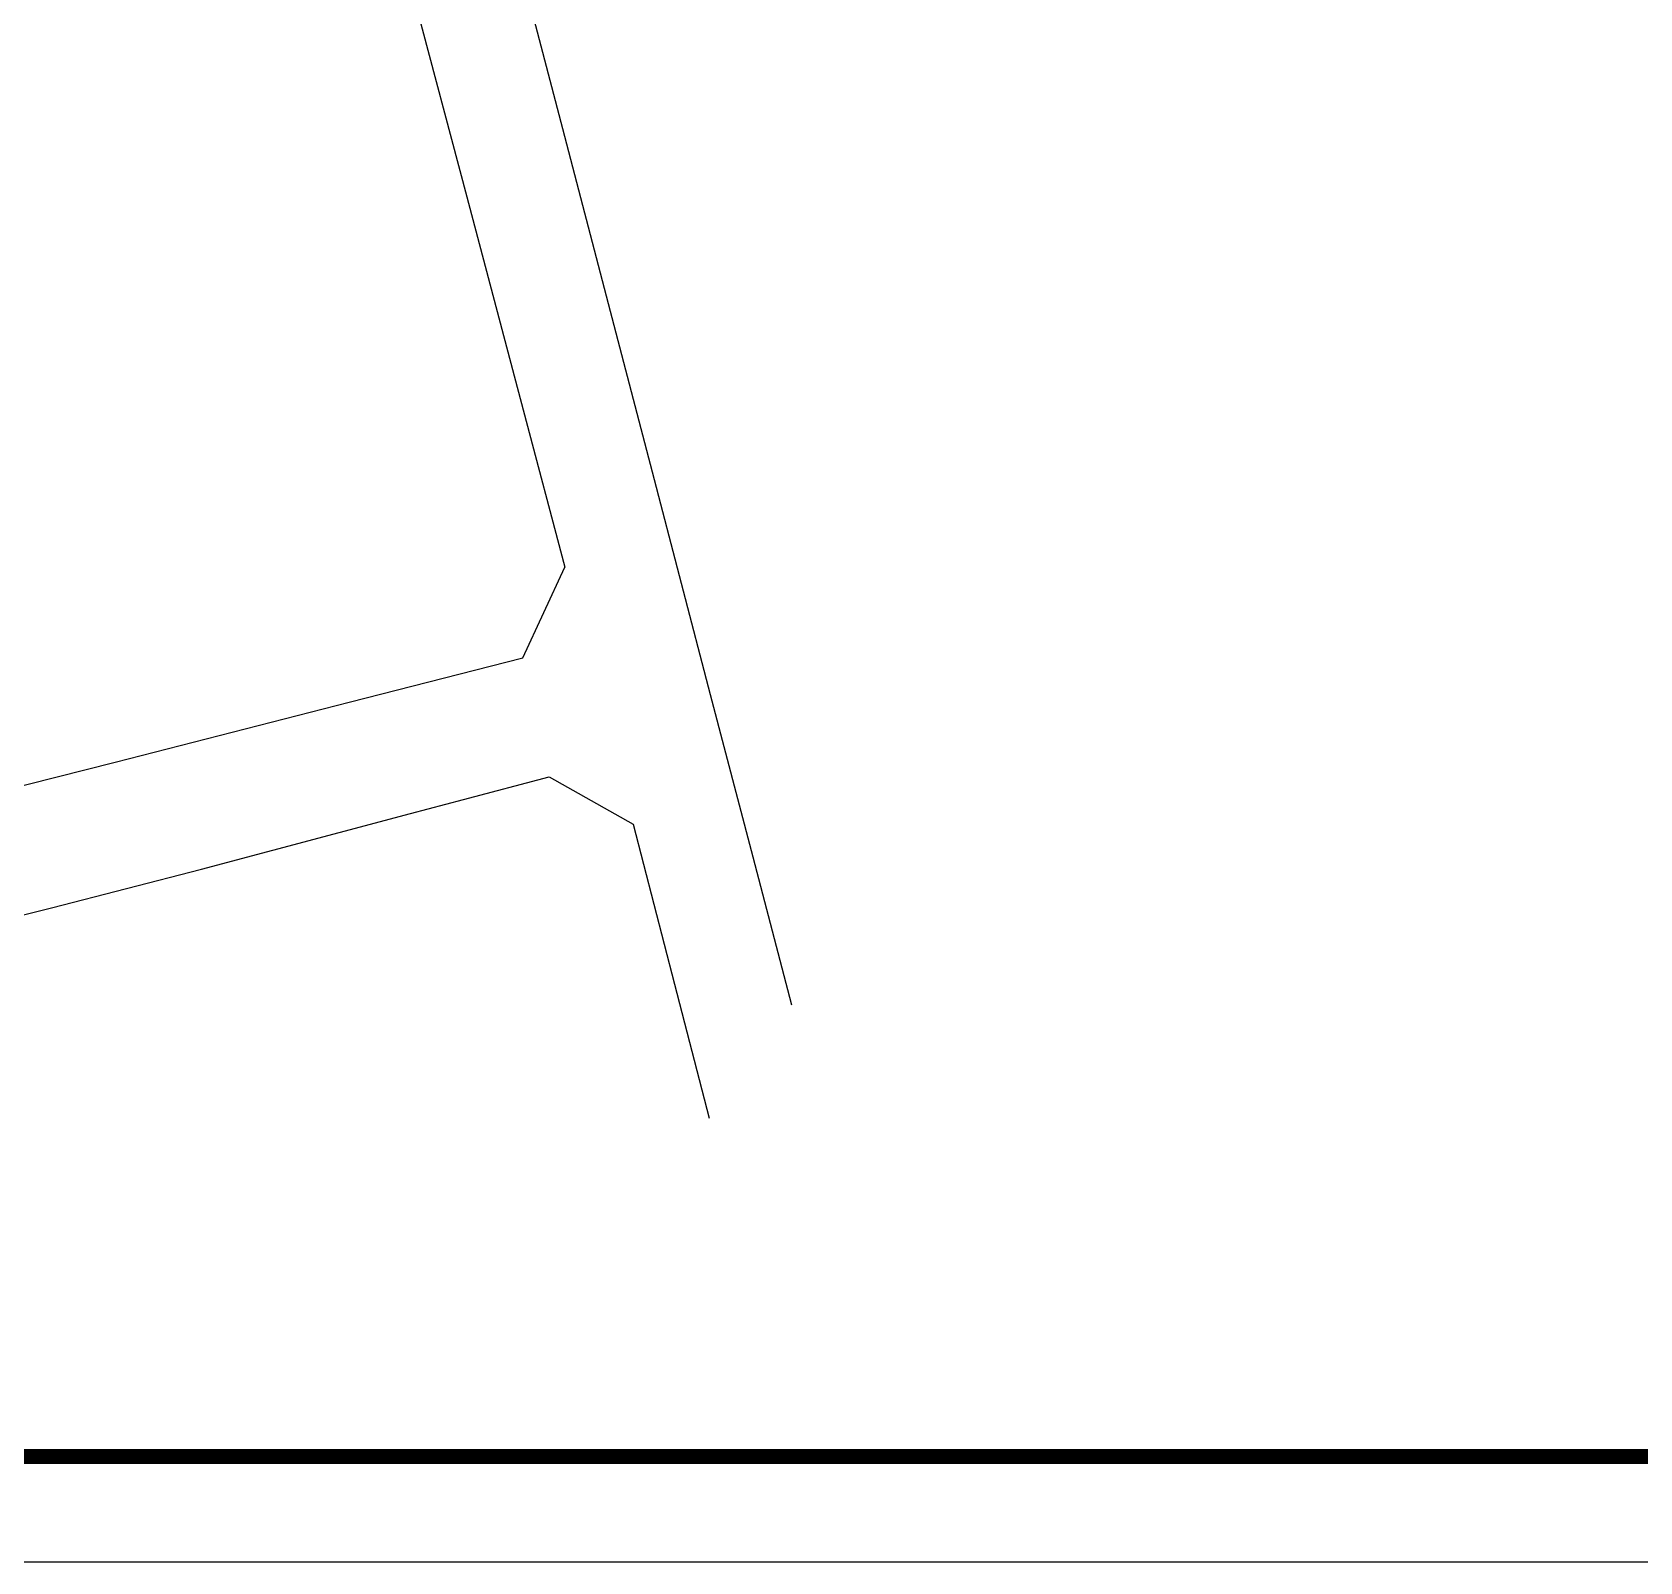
# Model space of a CAD drawing. Header units: millimetres. Extents: x 1145859089 to 1147511753, y -1047484727 to -1047247487.
# Drawn here: x 1147061928 to 1147147997, y -1047484727 to -1047402818 of the extents above; entities that cross this region are included whole.
import ezdxf
from ezdxf.xclip import XClip

# ---------------------------------------------------------------- set-up
doc = ezdxf.new("R2010")
doc.units = ezdxf.units.MM
doc.header["$LTSCALE"] = 100
doc.header["$MEASUREMENT"] = 0
doc.header["$XCLIPFRAME"] = 2
doc.layers.get('0').update_dxf_attribs({"linetype": 'CONTINUOUS'})
doc.layers.get('Defpoints').update_dxf_attribs({"linetype": 'CONTINUOUS'})
for name, color, linetype in [('SHEET', 7, 'CONTINUOUS'), ('SHEET$0$BDR', 4, 'CONTINUOUS'), ('SHEET$0$sheet', 3, 'CONTINUOUS'), ('XREF', 135, 'CONTINUOUS'), ('단지배치도$0$W240910', 135, 'CONTINUOUS')]:
    doc.layers.add(name, color=color, linetype=linetype)

# ---------------------------------------------------------------- blocks, each defined once
blk = doc.blocks.new('SHEET$0$zw$653F')
at = {"layer": 'Defpoints', "color": 0}
blk.add_lwpolyline([(826.33, 0), (0, 0), (0, -593.1), (826.33, -593.1)], close=True, dxfattribs=at)
at = {"layer": 'SHEET$0$sheet', "const_width": 2}
blk.add_lwpolyline([(27.5, -27.5), (813.83, -27.5), (813.83, -579), (27.5, -579)], close=True, dxfattribs=at)
blk = doc.blocks.new('SHEET$0$미소건축시트')
blk.add_blockref('SHEET$0$zw$653F', (0, 593.1))
blk = doc.blocks.new('SHEET')
at = {"layer": 'SHEET$0$BDR', "xscale": 100, "yscale": 100, "zscale": 100}
blk.add_blockref('SHEET$0$미소건축시트', (1200122, -1758265), dxfattribs=at)
blk = doc.blocks.new('단지배치도$0$zw$9902')
at = {"layer": '단지배치도$0$W240910', "ltscale": 10}
for p, q in [((157427, -24554), (160575, -36601)), ((152205, -27980), (155453, -40258)), ((160575, -36601), (163027, -45985)), ((155453, -40258), (158472, -51673)), ((163027, -45985), (165379, -54987)), ((158472, -51673), (160700, -60094)), ((165379, -54987), (168494, -66910)), ((158462, -64950), (160700, -60094)), ((149161, -67323), (158462, -64950)), ((168494, -66910), (170765, -75604)), ((136632, -70546), (149161, -67323)), ((123949, -73726), (136632, -70546)), ((155284, -72541), (159865, -71327)), ((159865, -71327), (164363, -73863)), ((152443, -73294), (155284, -72541)), ((141261, -76259), (152443, -73294)), ((164363, -73863), (166580, -82418)), ((170765, -75604), (172835, -83528)), ((133220, -78330), (141261, -76259)), ((131157, -78862), (133220, -78330)), ((166580, -82418), (168439, -89593))]:
    blk.add_line(p, q, dxfattribs=at)
blk = doc.blocks.new('단지배치도')
blk.add_blockref('단지배치도$0$zw$9902', (141034, 142437))

msp = doc.modelspace()

# ---------------------------------------------------------------- block references
at = {"layer": 'SHEET', "linetype": 'Continuous', "ltscale": 2, "xscale": 4, "yscale": 4, "zscale": 4}
msp.add_blockref('SHEET', (1142050198.985571, -1040451665.300647), dxfattribs=at)
at = {"layer": 'XREF'}
ref = msp.add_blockref('단지배치도', (1146788705.034274, -1047513806.462535), dxfattribs=at)
XClip(ref).set_block_clipping_path([(72982.4064819524, 34919.7593965302), (360382.4067475507, 255319.7593436702)])

doc.saveas('drawing.dxf')
